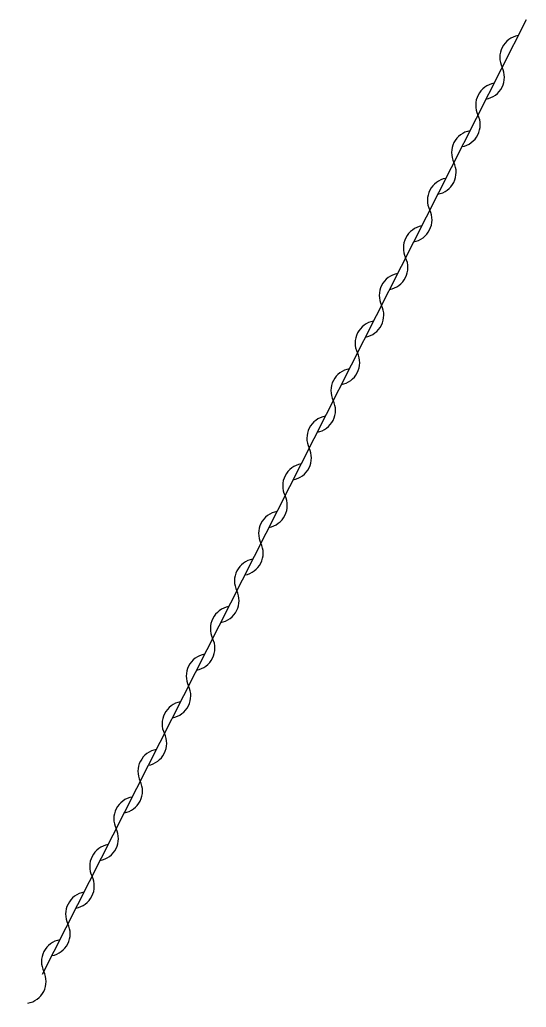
# Model space of a CAD drawing. Header units: millimetres. Extents: x 81096 to 81975, y 143049 to 143985.
# Drawn here: x 81685.14 to 81699.38, y 143318.13 to 143345.89 of the extents above; entities that cross this region are included whole.
import ezdxf

# ---------------------------------------------------------------- set-up
doc = ezdxf.new("R2010")
doc.units = ezdxf.units.MM
doc.layers.get('0').update_dxf_attribs({"linetype": 'CONTINUOUS'})
doc.layers.add('W0310', color=3, linetype='CONTINUOUS')

# ---------------------------------------------------------------- blocks, each defined once
blk = doc.blocks.new('t310o')
at = {"color": 0, "linetype": 'Continuous'}
for centre, start, end in [((-0.5, 0.375), 216.8699, 323.1304), ((0.5, -0.375), 36.8699, 143.1303)]:
    blk.add_arc(centre, 0.625, start, end, dxfattribs=at)

msp = doc.modelspace()

# ---------------------------------------------------------------- linework, layer by layer
at = {"layer": 'W0310', "color": 252, "ltscale": 0.5}
msp.add_lwpolyline([(81699.378, 143345.895), (81693.051, 143333.406), (81685.775, 143319.045)], dxfattribs=at)

# ---------------------------------------------------------------- block references
at = {"layer": 'W0310', "color": 252}
for p, rotation in [((81698.7, 143344.557), 243.1309277894114), ((81698.022, 143343.219), 243.1309277894114), ((81697.344, 143341.881), 243.1309277894114), ((81696.666, 143340.542), 243.1309277894114), ((81695.989, 143339.204), 243.1309277894114), ((81695.311, 143337.866), 243.1309277894114), ((81694.633, 143336.528), 243.1309277894114), ((81693.955, 143335.19), 243.1309277894114), ((81693.277, 143333.852), 243.1309277894114), ((81692.599, 143332.514), 243.1309277894079), ((81691.921, 143331.176), 243.1309277894079), ((81691.243, 143329.838), 243.1309277894079), ((81690.565, 143328.5), 243.1309277894079), ((81689.887, 143327.162), 243.1309277894079), ((81689.209, 143325.824), 243.1309277894079), ((81688.531, 143324.486), 243.1309277894079), ((81687.853, 143323.148), 243.1309277894079), ((81687.175, 143321.81), 243.1309277894079), ((81686.498, 143320.472), 243.1309277894079), ((81685.82, 143319.133), 243.1309277894079)]:
    msp.add_blockref('t310o', p, dxfattribs=dict(at, rotation=rotation))

doc.saveas('drawing.dxf')
